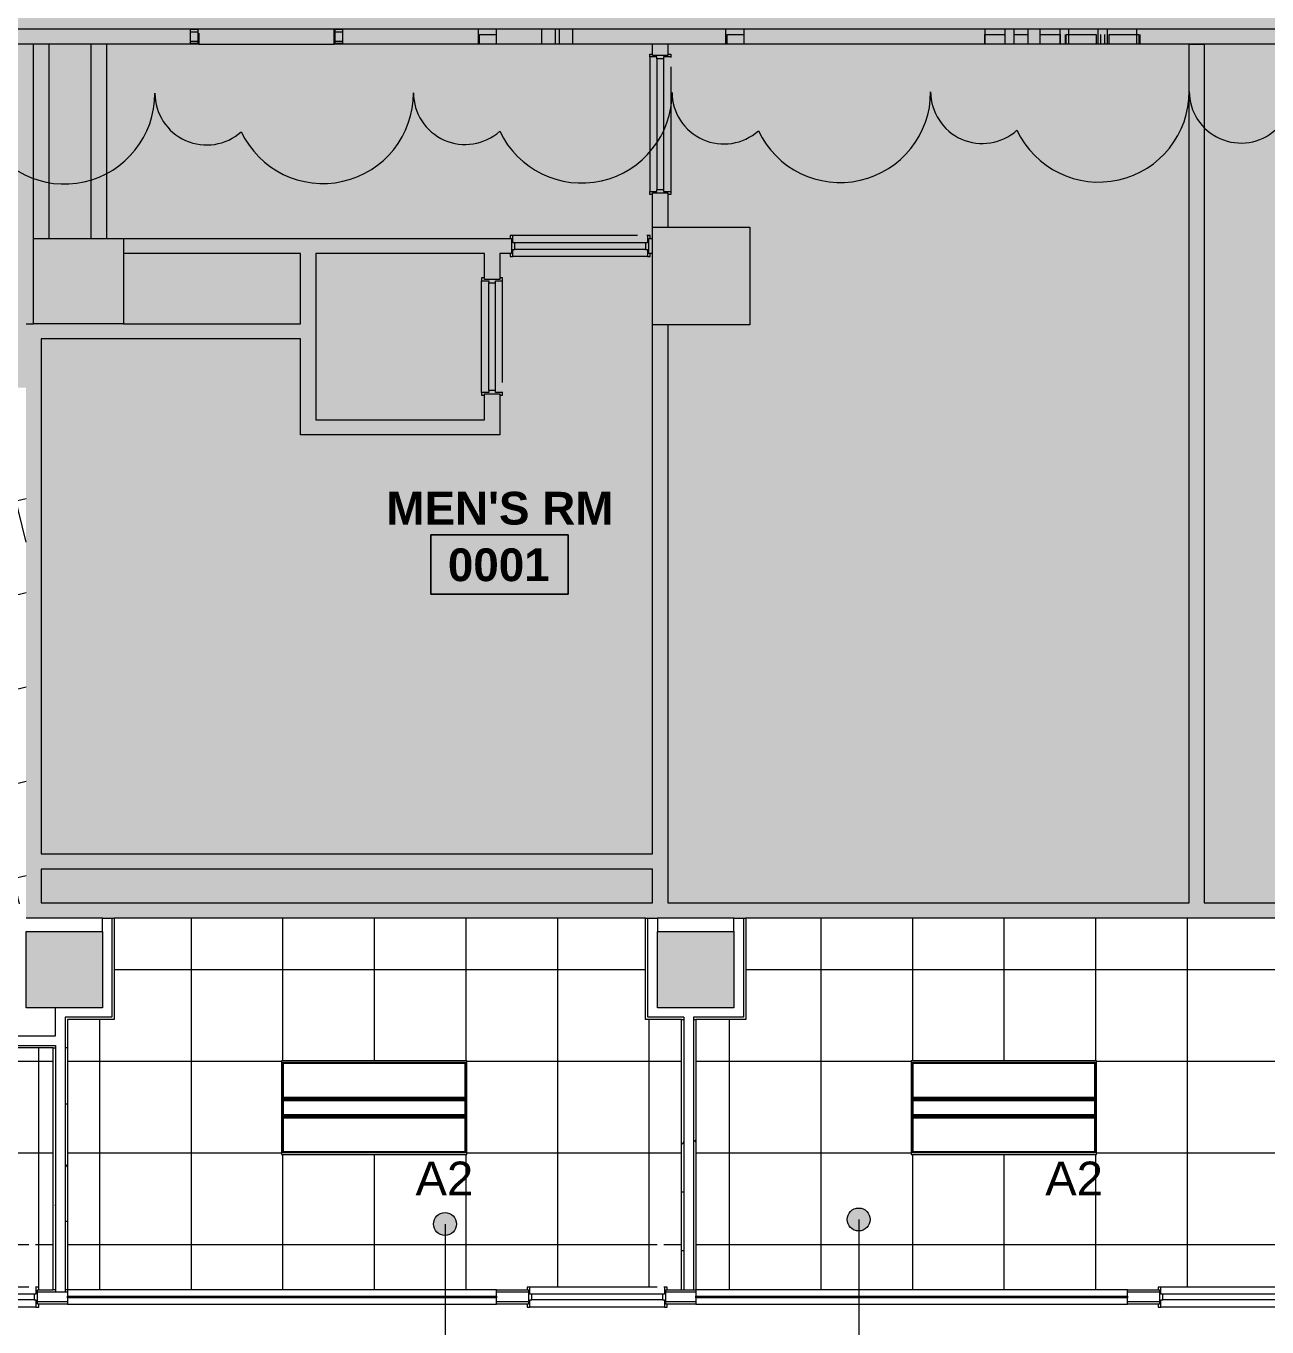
# Model space of a CAD drawing. Header units: inches. Extents: x 4387 to 7158, y 1246 to 2590.
# Drawn here: x 5289 to 5614.2, y 1508.3 to 1849.2 of the extents above; entities that cross this region are included whole.
import ezdxf

# ---------------------------------------------------------------- set-up
doc = ezdxf.new("R2010")
doc.units = ezdxf.units.IN
doc.header["$MEASUREMENT"] = 0
for name, color, linetype, lineweight in [('A-AREA-IDEN', 2, 'Continuous', 9), ('A-CLNG', 13, 'Continuous', 13), ('A-CLNG-PATT', 13, 'Continuous', 13), ('A-DETL', 90, 'Continuous', 9), ('A-DETL-GENF', 92, 'Continuous', 9), ('A-DOOR', 31, 'Continuous', 13), ('A-GLAZ-CURT', 52, 'Continuous', 13), ('A-WALL', 113, 'Continuous', 13), ('A-WALL-PATT', 111, 'Continuous', 13), ('E-LITE-EQPM', 33, 'Continuous', 9), ('E-LITE-EQPM-IDEN', 33, 'Continuous', 9), ('G-ANNO-REVC', 71, 'Continuous', 9), ('I-WALL', 2, 'Continuous', 13), ('S-COLS', 52, 'Continuous', 13)]:
    doc.layers.add(name, color=color, linetype=linetype, lineweight=lineweight)
doc.styles.add('Arial', font='arial.ttf', dxfattribs={"height": 8.851796})
doc.styles.add('Swis721 Lt BT_B', font='', dxfattribs={"height": 8.583975})
doc.styles.get('Swis721 Lt BT_B').set_extended_font_data('Swis721 Lt BT', bold=True)
pattern_1 = [(0, (0, 0), (30.72, 7.68), [1.267, -21.773, 1.267, -21.773, -122.88]), (0, (0, 0), (30.72, 7.68), [-46.08, 1.267, -44.813, 1.267, -21.773, -53.76]), (0, (0, 0), (30.72, 7.68), [-115.2, 1.267, -14.093, 1.267, -37.133]), (120, (11.52, 3.84), (-22.011075, 22.7643), [1.267, -21.773, 1.267, -21.773, -122.88]), (120, (11.52, 3.84), (-22.011075, 22.7643), [-46.08, 1.267, -44.813, 1.267, -21.773, -53.76]), (120, (11.52, 3.84), (-22.011075, 22.7643), [-115.2, 1.267, -14.093, 1.267, -37.133]), (240, (15.36, 19.2), (-8.708925, -30.4443), [1.267, -21.773, 1.267, -21.773, -122.88]), (240, (15.36, 19.2), (-8.708925, -30.4443), [-46.08, 1.267, -44.813, 1.267, -21.773, -53.76]), (240, (15.36, 19.2), (-8.708925, -30.4443), [-115.2, 1.267, -14.093, 1.267, -37.133])]

# ---------------------------------------------------------------- blocks, each defined once
blk = doc.blocks.new('Single Flush_No Glass - 3_-0_x8_-0_-V3-10TH FLOOR RCP')
at = {"layer": 'A-DOOR'}
h = blk.add_hatch(color=10, dxfattribs=at)
h.paths.add_polyline_path([(-13.63, -2.66), (-13.63, -0.79), (-13.13, -0.79), (-13.13, 0.96), (-13.63, 0.96), (-13.63, 2.84), (-14.38, 2.84), (-14.38, 2.09), (-14.01, 2.09), (-14.01, -1.91), (-14.38, -1.91), (-14.38, -2.66), (-14.01, -2.66)], flags=0)
h.paths.add_polyline_path([(22.37, -2.66), (22.37, -1.91), (21.99, -1.91), (21.99, 2.09), (22.37, 2.09), (22.37, 2.84), (21.62, 2.84), (21.62, 0.96), (21.12, 0.96), (21.12, -0.79), (21.62, -0.79), (21.62, -2.66), (22.24, -2.66)], flags=0)
at = {"layer": 'A-DOOR', "color": 8, "lineweight": 20}
for p, q in [((-13.63, 2.84), (-14.38, 2.84)), ((-14.38, 2.84), (-14.38, 2.09)), ((-13.63, 0.96), (-13.63, 2.84)), ((-13.13, 0.96), (-13.63, 0.96)), ((-13.13, -0.79), (-13.13, 0.96)), ((21.12, 0.96), (21.12, -0.79)), ((21.62, 0.96), (21.12, 0.96)), ((21.62, 2.84), (21.62, 0.96)), ((22.37, 2.84), (21.62, 2.84)), ((22.37, 2.09), (22.37, 2.84)), ((-14.38, -1.91), (-14.38, -2.66)), ((-14.38, -2.66), (-13.63, -2.66)), ((-13.63, -0.79), (-13.13, -0.79)), ((-13.63, -2.66), (-13.63, -0.79)), ((21.12, -0.79), (21.62, -0.79)), ((21.62, -0.79), (21.62, -2.66)), ((21.62, -2.66), (22.37, -2.66)), ((22.37, -2.66), (22.37, -1.91))]:
    blk.add_line(p, q, dxfattribs=at)
at = {"layer": 'A-DOOR', "color": 55}
for p, q in [((19.02, 2.84), (-13.63, 2.84)), ((21.12, 0.96), (-13.13, 0.96)), ((21.62, 2.84), (21.49, 2.84)), ((21.62, -2.66), (-13.63, -2.66)), ((21.12, -0.79), (-13.13, -0.79))]:
    blk.add_line(p, q, dxfattribs=at)
blk = doc.blocks.new('Single Flush_No Glass - 3_-0_x8_-0_-4442648-10TH FLOOR RCP')
at = {"layer": 'A-DOOR'}
h = blk.add_hatch(color=10, dxfattribs=at)
h.paths.add_polyline_path([(-14.38, 2.66), (-14.38, 1.91), (-14.01, 1.91), (-14.01, -2.09), (-14.38, -2.09), (-14.38, -2.84), (-13.63, -2.84), (-13.63, -0.96), (-13.13, -0.96), (-13.13, 0.79), (-13.63, 0.79), (-13.63, 2.66), (-14.01, 2.66)], flags=0)
h.paths.add_polyline_path([(21.12, -0.96), (21.62, -0.96), (21.62, -2.84), (22.37, -2.84), (22.37, -2.09), (21.99, -2.09), (21.99, 1.91), (22.37, 1.91), (22.37, 2.66), (21.62, 2.66), (21.62, 0.79), (21.12, 0.79), (21.12, -0.71)], flags=0)
at = {"layer": 'A-DOOR', "color": 8, "lineweight": 20}
for p, q in [((-14.38, 1.91), (-14.38, 2.66)), ((-14.38, 2.66), (-13.63, 2.66)), ((-13.63, 2.66), (-13.63, 0.79)), ((-13.63, 0.79), (-13.13, 0.79)), ((-13.13, 0.79), (-13.13, -0.96)), ((21.12, -0.96), (21.12, 0.79)), ((21.12, 0.79), (21.62, 0.79)), ((21.62, 0.79), (21.62, 2.66)), ((21.62, 2.66), (22.37, 2.66)), ((22.37, 2.66), (22.37, 1.91)), ((-14.38, -2.84), (-14.38, -2.09)), ((-13.63, -2.84), (-14.38, -2.84)), ((-13.13, -0.96), (-13.63, -0.96)), ((-13.63, -0.96), (-13.63, -2.84)), ((21.62, -0.96), (21.12, -0.96)), ((21.62, -2.84), (21.62, -0.96)), ((22.37, -2.84), (21.62, -2.84)), ((22.37, -2.09), (22.37, -2.84))]:
    blk.add_line(p, q, dxfattribs=at)
at = {"layer": 'A-DOOR', "color": 55}
for p, q in [((21.62, 2.66), (-13.63, 2.66)), ((21.12, 0.79), (-13.13, 0.79)), ((19.02, -2.84), (-13.63, -2.84)), ((21.12, -0.96), (-13.13, -0.96)), ((21.62, -2.84), (21.49, -2.84))]:
    blk.add_line(p, q, dxfattribs=at)
blk = doc.blocks.new('Single Flush_No Glass - 2_-6_x8_-0_-4442653-10TH FLOOR RCP')
at = {"layer": 'A-DOOR'}
h = blk.add_hatch(color=10, dxfattribs=at)
h.paths.add_polyline_path([(19.37, -2.66), (19.37, -1.91), (18.99, -1.91), (18.99, 2.09), (19.37, 2.09), (19.37, 2.84), (18.62, 2.84), (18.62, 0.96), (18.12, 0.96), (18.12, -0.79), (18.62, -0.79), (18.62, -2.66), (19.24, -2.66)], flags=0)
h.paths.add_polyline_path([(-10.13, 0.71), (-10.13, 0.96), (-10.63, 0.96), (-10.63, 2.84), (-11.38, 2.84), (-11.38, 2.09), (-11.01, 2.09), (-11.01, -1.91), (-11.38, -1.91), (-11.38, -2.66), (-10.63, -2.66), (-10.63, -0.79), (-10.13, -0.79)], flags=0)
at = {"layer": 'A-DOOR', "color": 8, "lineweight": 20}
for p, q in [((-10.63, 2.84), (-11.38, 2.84)), ((-11.38, 2.84), (-11.38, 2.09)), ((-10.63, 0.96), (-10.63, 2.84)), ((-10.13, 0.96), (-10.63, 0.96)), ((-10.13, -0.79), (-10.13, 0.96)), ((18.12, 0.96), (18.12, -0.79)), ((18.62, 0.96), (18.12, 0.96)), ((18.62, 2.84), (18.62, 0.96)), ((19.37, 2.84), (18.62, 2.84)), ((19.37, 2.09), (19.37, 2.84)), ((-11.38, -1.91), (-11.38, -2.66)), ((-11.38, -2.66), (-10.63, -2.66)), ((-10.63, -0.79), (-10.13, -0.79)), ((-10.63, -2.66), (-10.63, -0.79)), ((18.12, -0.79), (18.62, -0.79)), ((18.62, -0.79), (18.62, -2.66)), ((18.62, -2.66), (19.37, -2.66)), ((19.37, -2.66), (19.37, -1.91))]:
    blk.add_line(p, q, dxfattribs=at)
at = {"layer": 'A-DOOR', "color": 55}
for p, q in [((16.02, 2.84), (-10.63, 2.84)), ((18.12, 0.96), (-10.13, 0.96)), ((18.62, 2.84), (18.49, 2.84)), ((18.62, -2.66), (-10.63, -2.66)), ((18.12, -0.79), (-10.13, -0.79))]:
    blk.add_line(p, q, dxfattribs=at)
blk = doc.blocks.new('Concrete-Rectangular-Column - 25 137_256 x 25 85_256-4406942-10TH FLOOR RCP')
at = {"layer": 'S-COLS'}
blk.add_hatch(color=10, dxfattribs=at).paths.add_polyline_path([(-12.77, -12.8), (12.77, -12.8), (12.77, 12.8), (-12.77, 12.8), (-12.77, -3.48)], flags=0)
at = {"layer": 'S-COLS', "color": 8, "lineweight": 20}
for p, q in [((-12.77, 12.8), (12.77, 12.8)), ((-12.77, -12.8), (-12.77, 12.8)), ((12.77, 12.8), (12.77, -12.8)), ((12.77, -12.8), (-12.77, -12.8))]:
    blk.add_line(p, q, dxfattribs=at)
blk = doc.blocks.new('Concrete-Rectangular-Column - 22 45_128 x 23 157_256-4407304-10TH FLOOR RCP')
at = {"layer": 'S-COLS'}
blk.add_hatch(color=10, dxfattribs=at).paths.add_polyline_path([(11.18, 11.81), (-11.18, 11.81), (-11.18, -11.81), (11.18, -11.81), (11.18, 2.7)], flags=0)
at = {"layer": 'S-COLS', "color": 8, "lineweight": 20}
for p, q in [((-11.18, 11.81), (11.18, 11.81)), ((-11.18, -11.81), (-11.18, 11.81)), ((11.18, 11.81), (11.18, -11.81)), ((11.18, -11.81), (-11.18, -11.81))]:
    blk.add_line(p, q, dxfattribs=at)
blk = doc.blocks.new('Concrete-Rectangular-Column - 20 X 20-4423668-10TH FLOOR RCP')
at = {"layer": 'S-COLS'}
blk.add_hatch(color=10, dxfattribs=at).paths.add_polyline_path([(-10, -10), (10, -10), (10, 10), (-10, 10)], flags=0)
at = {"layer": 'S-COLS', "color": 8, "lineweight": 20}
for p, q in [((-10, 10), (10, 10)), ((-10, -10), (-10, 10)), ((10, 10), (10, -10)), ((10, -10), (-10, -10))]:
    blk.add_line(p, q, dxfattribs=at)
blk = doc.blocks.new('Single Flush_No Glass - 3_-0_x8_-0_-V36-10TH FLOOR RCP')
at = {"layer": 'A-DOOR', "lineweight": 9}
for p, q in [((-13.63, 2.71), (-14.38, 2.71)), ((-14.38, 2.71), (-14.38, 1.96)), ((19.74, 2.71), (-13.63, 2.71)), ((-13.63, 0.84), (-13.63, 2.71)), ((-13.13, 0.84), (-13.63, 0.84)), ((21.12, 0.84), (-13.13, 0.84)), ((-13.13, -0.66), (-13.13, 0.84)), ((21.12, 0.84), (21.12, -0.66)), ((21.62, 0.84), (21.12, 0.84)), ((21.62, 2.71), (21.49, 2.71)), ((21.62, 2.71), (21.62, 0.84)), ((22.37, 2.71), (21.62, 2.71)), ((22.37, 1.96), (22.37, 2.71)), ((-14.38, -1.79), (-14.38, -2.54)), ((-14.38, -2.54), (-13.63, -2.54)), ((-13.63, -0.66), (-13.13, -0.66)), ((-13.63, -2.54), (-13.63, -0.66)), ((21.62, -2.54), (-13.63, -2.54)), ((21.12, -0.66), (-13.13, -0.66)), ((21.12, -0.66), (21.62, -0.66)), ((21.62, -0.66), (21.62, -2.54)), ((21.62, -2.54), (22.37, -2.54)), ((22.37, -2.54), (22.37, -1.79))]:
    blk.add_line(p, q, dxfattribs=at)
blk = doc.blocks.new('L-Recessed-Axis-Plano - A2 - 2 X 4-4924524-10TH FLOOR RCP')
at = {"layer": 'E-LITE-EQPM'}
for p, q in [((23.91, 11.87), (-23.91, 11.87)), ((-23.91, 11.87), (-23.91, -11.88)), ((-23.87, -11.56), (-23.87, 11.56)), ((-23.87, 11.56), (23.88, 11.56)), ((23.88, 11.56), (23.88, -11.56)), ((23.91, -11.88), (23.91, 11.87)), ((-23.87, 2.74), (23.88, 2.74)), ((23.88, 2.51), (-23.87, 2.51)), ((-23.87, 2.3), (23.88, 2.3)), ((-23.87, 2.2), (23.88, 2.2)), ((-23.87, 1.83), (23.88, 1.83)), ((-23.87, -1.83), (23.88, -1.83)), ((-23.87, -2.2), (23.88, -2.2)), ((-23.87, -2.3), (23.88, -2.3)), ((-23.87, -2.51), (23.88, -2.51)), ((-23.87, -2.74), (23.88, -2.74)), ((-23.91, -11.88), (23.91, -11.88)), ((23.88, -11.56), (-23.87, -11.56))]:
    blk.add_line(p, q, dxfattribs=at)
blk = doc.blocks.new('System Panel - Glazed-6331639-10TH FLOOR RCP')
at = {"layer": 'A-GLAZ-CURT'}
for p, q in [((-56.21875, -0.25), (-56.21875, 0.25)), ((-56.21875, 0.25), (56.21875, 0.25)), ((56.21875, 0.25), (56.21875, -0.25)), ((56.21875, -0.25), (-56.21875, -0.25))]:
    blk.add_line(p, q, dxfattribs=at)
blk = doc.blocks.new('System Panel - Glazed-6332338-10TH FLOOR RCP')
at = {"layer": 'A-GLAZ-CURT'}
for p, q in [((-56.57, -0.25), (-56.57, 0.25)), ((-56.57, 0.25), (56.57, 0.25)), ((56.57, 0.25), (56.57, -0.25)), ((56.57, -0.25), (-56.57, -0.25))]:
    blk.add_line(p, q, dxfattribs=at)
blk = doc.blocks.new('OTJ_ Room Tag - Room Name _ Number-360227-10TH FLOOR RCP')
at = {"layer": 'A-AREA-IDEN'}
for p, q in [((-0.1881, -0.1636), (-0.1881, -0.0018)), ((-0.1881, -0.0018), (0.1869, -0.0018)), ((0.1869, -0.0018), (-0.1881, -0.0018)), ((-0.1881, -0.0018), (-0.1881, -0.1636)), ((0.1869, -0.0018), (0.1869, -0.1636)), ((0.1869, -0.1636), (0.1869, -0.0018)), ((0.1869, -0.1636), (-0.1881, -0.1636)), ((-0.1881, -0.1636), (0.1869, -0.1636))]:
    blk.add_line(p, q, dxfattribs=at)
blk = doc.blocks.new('Family - ___-6307642-10TH FLOOR RCP')
at = {"layer": 'G-ANNO-REVC'}
for centre, radius, start, end in [((5299.02, 1831.49), 23.72, 205.3168, 0.108), ((5336.3, 1831.56), 13.56, 180.108, 311.9183), ((5366.79, 1831.62), 23.72, 205.3168, 0.108), ((5404.07, 1831.69), 13.56, 180.108, 311.9183), ((5434.57, 1831.75), 23.72, 205.3168, 0.108), ((5471.85, 1831.82), 13.56, 180.108, 311.9183), ((5502.34, 1831.88), 23.72, 205.3168, 0.108), ((5539.62, 1831.95), 13.56, 180.108, 311.9183), ((5570.12, 1832), 23.72, 205.3168, 0.108), ((5607.4, 1832.07), 13.56, 180.108, 311.9183)]:
    blk.add_arc(centre, radius, start, end, dxfattribs=at)

msp = doc.modelspace()

# ---------------------------------------------------------------- hatches: boundary and pattern name
at = {"layer": 'A-AREA-IDEN'}
h = msp.add_hatch(color=256, dxfattribs=at)
edge = h.paths.add_edge_path(flags=0)
edge.add_arc((5398.78, 1535.26), 3, 0, 360)
h = msp.add_hatch(color=256, dxfattribs=at)
edge = h.paths.add_edge_path(flags=0)
edge.add_arc((5507.21, 1536.45), 3, 0, 360)
at = {"layer": 'A-CLNG-PATT'}
h = msp.add_hatch(dxfattribs=at)
h.set_pattern_fill('FP_36', color=256, style=0, pattern_type=2)
h.set_pattern_definition([(13.652, (5204.37, 1655.454), (5.6646, -23.322), []), (283.652, (5204.37, 1655.454), (-23.322, -5.6646), [])])
h.paths.add_polyline_path([(5106.74, 1592.99), (5140.83, 1592.99), (5140.83, 1619.19), (5288.97, 1619.19), (5288.97, 1741.85), (5079.45, 1690.96), (5081.47, 1682.65), (5116.15, 1691.07), (5116.56, 1689.37), (5081.88, 1680.95), (5097.93, 1614.87), (5132.61, 1623.29), (5133.03, 1621.59), (5098.35, 1613.17), (5103.25, 1592.99)], flags=0)
h.paths.add_polyline_path([(5134.14, 1638.23), (5128.34, 1662.1), (5175.59, 1673.58), (5181.39, 1649.71), (5134.39, 1638.3)], flags=0)
h.paths.add_polyline_path([(5227.43, 1660.89), (5221.63, 1684.76), (5268.88, 1696.24), (5274.68, 1672.37), (5227.68, 1660.96)], flags=0)
h = msp.add_hatch(dxfattribs=at)
h.set_pattern_fill('FP_15', color=256, style=0, pattern_type=2)
h.set_pattern_definition([(0, (5220.333, 1577.908), (0, -24), []), (270, (5220.333, 1577.908), (-24, -1e-15), [])])
h.paths.add_polyline_path([(5248.33, 1518), (5255.58, 1518), (5255.58, 1518.75), (5289.71, 1518.75), (5289.71, 1553.75), (5291.46, 1553.75), (5291.46, 1518.75), (5292.33, 1518.75), (5292.33, 1518), (5296.08, 1518), (5296.08, 1581.44), (5265.34, 1581.44), (5265.34, 1593.5), (5265.27, 1593.5), (5265.27, 1615.44), (5144.58, 1615.44), (5144.58, 1518), (5236.46, 1518)], flags=0)
h.paths.add_polyline_path([(5195.93, 1553.5), (5195.93, 1578.06), (5244.55, 1578.06), (5244.55, 1553.5), (5236.46, 1553.5)], flags=0)
h = msp.add_hatch(dxfattribs=at)
h.set_pattern_fill('FP_14', color=256, style=0, pattern_type=2)
h.set_pattern_definition([(0, (5380.3, 1553.908), (0, -24), []), (270, (5380.3, 1553.908), (-24, -1e-15), [])])
h.paths.add_polyline_path([(5299.83, 1518), (5420.27, 1518), (5420.27, 1518.75), (5454.39, 1518.75), (5454.39, 1553.75), (5456.14, 1553.75), (5456.14, 1518.75), (5457.02, 1518.75), (5457.02, 1518), (5460.77, 1518), (5460.77, 1588.81), (5451.34, 1588.81), (5451.34, 1615.44), (5312.09, 1615.44), (5312.09, 1588.81), (5299.83, 1588.81), (5299.83, 1545.48)], flags=0)
h.paths.add_polyline_path([(5355.89, 1553.5), (5355.89, 1578.06), (5404.52, 1578.06), (5404.52, 1553.5), (5374.42, 1553.5)], flags=0)
h = msp.add_hatch(dxfattribs=at)
h.set_pattern_fill('FP_16', color=256, style=0, pattern_type=2)
h.set_pattern_definition([(0, (5545.337, 1577.908), (0, -24), []), (270, (5545.337, 1577.908), (-24, -1e-15), [])])
h.paths.add_polyline_path([(5464.52, 1518), (5585.65, 1518), (5585.65, 1518.75), (5619.78, 1518.75), (5619.78, 1553.75), (5621.53, 1553.75), (5621.53, 1518.75), (5622.4, 1518.75), (5622.4, 1518), (5626.15, 1518), (5626.15, 1588.81), (5616.34, 1588.81), (5616.34, 1615.44), (5477.59, 1615.44), (5477.59, 1588.81), (5464.52, 1588.81), (5464.52, 1545.48)], flags=0)
h.paths.add_polyline_path([(5569.56, 1553.5), (5520.93, 1553.5), (5520.93, 1578.06), (5569.56, 1578.06)], flags=0)
at = {"layer": 'A-DETL-GENF'}
h = msp.add_hatch(dxfattribs=at)
h.set_pattern_fill('FP_13', style=0, pattern_type=2)
h.set_pattern_definition(pattern_1)
h.paths.add_polyline_path([(5140.83, 1514.25), (5140.83, 1562.74), (5082.38, 1562.74), (5074.69, 1588.88), (5098.67, 1595.93), (5057.41, 1765.81), (5035.33, 1765.81), (5035.33, 1796.06), (5250.97, 1848.44), (5771, 1848.44), (5771, 1952.43), (4996, 1845.34), (5093.38, 1514.25), (5106.74, 1514.25)], flags=0)
h.paths.add_polyline_path([(5051.84, 1813.68), (5051.06, 1813.78), (5050.34, 1814.08), (5049.72, 1814.56), (5049.24, 1815.18), (5048.94, 1815.9), (5048.84, 1816.68), (5048.94, 1817.45), (5049.24, 1818.18), (5049.72, 1818.8), (5050.34, 1819.28), (5051.06, 1819.57), (5051.84, 1819.68), (5052.61, 1819.57), (5053.34, 1819.28), (5053.96, 1818.8), (5054.44, 1818.18), (5054.73, 1817.45), (5054.84, 1816.68), (5054.73, 1815.9), (5054.44, 1815.18), (5053.96, 1814.56), (5053.34, 1814.08), (5052.61, 1813.78)], flags=0)
h.paths.add_polyline_path([(5110.14, 1827.84), (5109.37, 1827.94), (5108.64, 1828.24), (5108.02, 1828.72), (5107.54, 1829.34), (5107.24, 1830.06), (5107.14, 1830.84), (5107.24, 1831.62), (5107.54, 1832.34), (5108.03, 1832.97), (5108.64, 1833.44), (5109.37, 1833.74), (5110.22, 1833.83), (5111.03, 1833.69), (5111.64, 1833.44), (5112.26, 1832.96), (5112.74, 1832.34), (5113.04, 1831.62), (5113.14, 1830.84), (5113.04, 1830.06), (5112.74, 1829.34), (5112.26, 1828.72), (5111.64, 1828.24), (5110.92, 1827.94)], flags=0)
h.paths.add_polyline_path([(5168.45, 1842), (5167.67, 1842.1), (5166.95, 1842.4), (5166.33, 1842.88), (5165.85, 1843.5), (5165.55, 1844.22), (5165.45, 1845), (5165.55, 1845.78), (5165.85, 1846.5), (5166.33, 1847.12), (5166.95, 1847.6), (5167.67, 1847.9), (5168.45, 1848), (5169.22, 1847.9), (5169.95, 1847.6), (5170.57, 1847.12), (5171.04, 1846.5), (5171.34, 1845.78), (5171.45, 1845), (5171.34, 1844.22), (5171.04, 1843.5), (5170.57, 1842.88), (5169.95, 1842.4), (5169.22, 1842.1)], flags=0)
h.paths.add_polyline_path([(5226.75, 1856.16), (5225.98, 1856.26), (5225.25, 1856.56), (5224.63, 1857.04), (5224.15, 1857.66), (5223.85, 1858.39), (5223.75, 1859.16), (5223.85, 1859.94), (5224.15, 1860.66), (5224.63, 1861.28), (5225.25, 1861.76), (5225.98, 1862.06), (5226.75, 1862.16), (5227.53, 1862.06), (5228.25, 1861.76), (5228.87, 1861.28), (5229.35, 1860.66), (5229.65, 1859.94), (5229.75, 1859.16), (5229.65, 1858.39), (5229.35, 1857.66), (5228.87, 1857.04), (5228.25, 1856.56), (5227.53, 1856.26)], flags=0)
h.paths.add_polyline_path([(5748.12, 1871.44), (5747.34, 1871.54), (5746.62, 1871.84), (5746, 1872.32), (5745.52, 1872.94), (5745.22, 1873.66), (5745.12, 1874.44), (5745.22, 1875.22), (5745.52, 1875.94), (5746, 1876.56), (5746.62, 1877.04), (5747.34, 1877.34), (5748.12, 1877.44), (5748.9, 1877.34), (5749.62, 1877.04), (5750.24, 1876.56), (5750.72, 1875.94), (5751.02, 1875.22), (5751.12, 1874.44), (5751.02, 1873.66), (5750.72, 1872.94), (5750.24, 1872.32), (5749.62, 1871.84), (5748.9, 1871.54)], flags=0)
h.paths.add_polyline_path([(5676.12, 1871.44), (5675.34, 1871.54), (5674.62, 1871.84), (5674, 1872.32), (5673.52, 1872.94), (5673.22, 1873.66), (5673.12, 1874.44), (5673.22, 1875.22), (5673.52, 1875.94), (5674, 1876.56), (5674.62, 1877.04), (5675.34, 1877.34), (5676.23, 1877.43), (5676.9, 1877.34), (5677.62, 1877.04), (5678.24, 1876.56), (5678.72, 1875.94), (5679.02, 1875.22), (5679.12, 1874.44), (5679.02, 1873.66), (5678.72, 1872.94), (5678.24, 1872.32), (5677.62, 1871.84), (5676.9, 1871.54), (5676.23, 1871.45)], flags=0)
h.paths.add_polyline_path([(5604.12, 1871.44), (5603.34, 1871.54), (5602.62, 1871.84), (5602, 1872.32), (5601.52, 1872.94), (5601.22, 1873.66), (5601.12, 1874.44), (5601.22, 1875.22), (5601.52, 1875.94), (5602, 1876.56), (5602.62, 1877.04), (5603.34, 1877.34), (5604.12, 1877.44), (5604.9, 1877.34), (5605.62, 1877.04), (5606.24, 1876.56), (5606.74, 1875.89), (5607.02, 1875.22), (5607.12, 1874.44), (5607.02, 1873.66), (5606.72, 1872.94), (5606.24, 1872.32), (5605.62, 1871.84), (5604.9, 1871.54)], flags=0)
h.paths.add_polyline_path([(5532.12, 1871.44), (5531.34, 1871.54), (5530.62, 1871.84), (5530, 1872.32), (5529.52, 1872.94), (5529.2, 1873.81), (5529.12, 1874.44), (5529.22, 1875.22), (5529.52, 1875.94), (5530, 1876.56), (5530.62, 1877.04), (5531.34, 1877.34), (5532.12, 1877.44), (5532.9, 1877.34), (5533.62, 1877.04), (5534.24, 1876.56), (5534.72, 1875.94), (5535.02, 1875.22), (5535.11, 1874.35), (5535.02, 1873.66), (5534.67, 1872.88), (5534.24, 1872.32), (5533.62, 1871.84), (5532.9, 1871.54)], flags=0)
h.paths.add_polyline_path([(5460.12, 1871.44), (5459.34, 1871.54), (5458.62, 1871.84), (5458, 1872.32), (5457.52, 1872.94), (5457.22, 1873.66), (5457.12, 1874.44), (5457.22, 1875.22), (5457.52, 1875.94), (5458, 1876.56), (5458.62, 1877.04), (5459.34, 1877.34), (5460.12, 1877.44), (5460.9, 1877.34), (5461.62, 1877.04), (5462.24, 1876.56), (5462.72, 1875.94), (5463.02, 1875.22), (5463.12, 1874.44), (5463.02, 1873.66), (5462.72, 1872.94), (5462.24, 1872.32), (5461.62, 1871.84), (5460.9, 1871.54), (5460.65, 1871.51)], flags=0)
h.paths.add_polyline_path([(5388.12, 1871.44), (5387.34, 1871.54), (5386.62, 1871.84), (5386, 1872.32), (5385.52, 1872.94), (5385.22, 1873.66), (5385.12, 1874.44), (5385.25, 1875.29), (5385.52, 1875.94), (5386, 1876.56), (5386.62, 1877.04), (5387.34, 1877.34), (5388.12, 1877.44), (5388.9, 1877.34), (5389.62, 1877.04), (5390.24, 1876.56), (5390.72, 1875.94), (5391.02, 1875.22), (5391.12, 1874.44), (5391.02, 1873.66), (5390.72, 1872.94), (5390.24, 1872.32), (5389.62, 1871.84), (5388.9, 1871.54)], flags=0)
h.paths.add_polyline_path([(5316.12, 1871.44), (5315.34, 1871.54), (5314.62, 1871.84), (5314, 1872.32), (5313.52, 1872.94), (5313.22, 1873.66), (5313.12, 1874.44), (5313.22, 1875.22), (5313.52, 1875.94), (5314.06, 1876.61), (5314.62, 1877.04), (5315.34, 1877.34), (5316.12, 1877.44), (5316.9, 1877.34), (5317.62, 1877.04), (5318.24, 1876.56), (5318.72, 1875.94), (5319.02, 1875.22), (5319.12, 1874.44), (5319.02, 1873.66), (5318.72, 1872.94), (5318.24, 1872.32), (5317.62, 1871.84), (5316.9, 1871.54)], flags=0)
h.paths.add_polyline_path([(5748.12, 1919.44), (5747.34, 1919.54), (5746.62, 1919.84), (5746, 1920.32), (5745.51, 1920.97), (5745.21, 1921.75), (5745.12, 1922.44), (5745.22, 1923.22), (5745.52, 1923.94), (5746, 1924.56), (5746.62, 1925.04), (5747.34, 1925.34), (5748.12, 1925.44), (5748.9, 1925.34), (5749.62, 1925.04), (5750.24, 1924.56), (5750.72, 1923.94), (5751.02, 1923.22), (5751.12, 1922.44), (5751.02, 1921.66), (5750.72, 1920.94), (5750.24, 1920.32), (5749.62, 1919.84), (5748.9, 1919.54)], flags=0)
h.paths.add_polyline_path([(5676.12, 1919.44), (5675.34, 1919.54), (5674.62, 1919.84), (5674, 1920.32), (5673.51, 1920.97), (5673.22, 1921.66), (5673.12, 1922.44), (5673.22, 1923.22), (5673.52, 1923.94), (5674, 1924.56), (5674.62, 1925.04), (5675.34, 1925.34), (5676.23, 1925.43), (5676.9, 1925.34), (5677.62, 1925.04), (5678.24, 1924.56), (5678.72, 1923.94), (5679.02, 1923.22), (5679.12, 1922.44), (5679.02, 1921.66), (5678.72, 1920.94), (5678.24, 1920.32), (5677.62, 1919.84), (5676.9, 1919.54), (5676.23, 1919.45)], flags=0)
h = msp.add_hatch(color=9, dxfattribs=at)
h.paths.add_polyline_path([(5664.85, 1619.44), (5811.23, 1619.44), (5811.23, 1628.28), (5664.85, 1628.28)], flags=0)
h.paths.add_polyline_path([(5660.85, 1844.44), (5668.71, 1844.93), (5668.71, 1844.44), (5664.85, 1844.44), (5664.85, 1793.53), (5666.89, 1793.53), (5666.89, 1794.28), (5667.64, 1794.28), (5667.64, 1792.4), (5668.14, 1792.4), (5668.14, 1790.65), (5667.64, 1790.65), (5667.64, 1788.78), (5666.89, 1788.78), (5666.89, 1789.53), (5664.85, 1789.53), (5664.85, 1632.28), (5811.23, 1632.28), (5811.23, 1765.61), (5709.68, 1765.61), (5709.68, 1736.53), (5705.68, 1736.53), (5705.68, 1789.53), (5703.64, 1789.53), (5703.64, 1788.78), (5702.89, 1788.78), (5702.89, 1790.65), (5702.39, 1790.65), (5702.39, 1792.4), (5702.89, 1792.4), (5702.89, 1794.28), (5703.64, 1794.28), (5703.64, 1793.53), (5761.23, 1793.53), (5761.23, 1798.15), (5760.48, 1798.15), (5760.48, 1798.9), (5762.35, 1798.9), (5762.35, 1799.4), (5764.1, 1799.4), (5764.1, 1798.9), (5765.98, 1798.9), (5765.98, 1798.15), (5765.23, 1798.15), (5765.23, 1793.53), (5808.77, 1793.53), (5808.77, 1769.61), (5808.95, 1769.61), (5808.95, 1793.53), (5815.45, 1793.53), (5815.45, 1769.61), (5819.23, 1769.61), (5819.23, 1720.44), (5874.23, 1720.44), (5874.23, 1841.94), (5765.23, 1841.94), (5765.23, 1834.9), (5765.98, 1834.9), (5765.98, 1834.15), (5764.1, 1834.15), (5764.1, 1833.65), (5762.35, 1833.65), (5762.35, 1834.15), (5760.48, 1834.15), (5760.48, 1834.9), (5761.23, 1834.9), (5761.23, 1844.44), (5762.73, 1844.44), (5762.4, 1844.77), (5771.08, 1845.94), (5878.23, 1845.94), (5878.23, 1848.44), (5580.07, 1848.44), (5650.36, 1844.96)], flags=0)
h.paths.add_polyline_path([(5660.85, 1619.44), (5660.85, 1844.44), (5559.98, 1844.44), (5559.98, 1848.44), (5540.3, 1848.44), (5540.29, 1844.44), (5457.19, 1844.44), (5457.19, 1841.81), (5457.94, 1841.81), (5457.94, 1841.06), (5456.07, 1841.06), (5456.07, 1840.56), (5454.32, 1840.56), (5454.32, 1841.06), (5452.44, 1841.06), (5452.44, 1841.81), (5453.19, 1841.81), (5453.19, 1844.44), (5432.32, 1844.44), (5432.32, 1848.44), (5412.27, 1848.44), (5412.27, 1848.27), (5413.78, 1848.29), (5424.07, 1847.29), (5424.07, 1844.44), (5412.27, 1844.61), (5412.24, 1844.44), (5407.44, 1844.44), (5407.44, 1844.68), (5371.97, 1845.19), (5371.97, 1847.69), (5407.44, 1848.2), (5407.44, 1848.44), (5251.97, 1848.44), (5254.97, 1844.44), (5254.97, 1758.44), (5288.97, 1758.44), (5288.97, 1771.17), (5290.93, 1771.17), (5290.93, 1844.44), (5294.93, 1844.44), (5294.93, 1793.53), (5306.02, 1793.53), (5306.02, 1844.44), (5310.02, 1844.44), (5310.02, 1793.53), (5415.82, 1793.53), (5415.82, 1794.28), (5416.57, 1794.28), (5416.57, 1792.4), (5417.07, 1792.4), (5417.07, 1790.65), (5416.57, 1790.65), (5416.57, 1788.78), (5415.82, 1788.78), (5415.82, 1789.53), (5413.12, 1789.53), (5413.12, 1783.15), (5413.87, 1783.15), (5413.87, 1782.4), (5411.99, 1782.4), (5411.99, 1781.9), (5410.24, 1781.9), (5410.24, 1782.4), (5408.37, 1782.4), (5408.37, 1783.15), (5409.12, 1783.15), (5409.12, 1789.53), (5364.89, 1789.53), (5364.89, 1746.02), (5409.12, 1746.02), (5409.12, 1752.4), (5408.37, 1752.4), (5408.37, 1753.15), (5410.24, 1753.15), (5410.24, 1753.65), (5411.99, 1753.65), (5411.99, 1753.15), (5413.87, 1753.15), (5413.87, 1752.4), (5413.12, 1752.4), (5413.12, 1742.02), (5360.89, 1742.02), (5360.89, 1767.17), (5292.97, 1767.17), (5292.97, 1632.28), (5453.19, 1632.28), (5453.17, 1789.53), (5452.57, 1789.53), (5452.57, 1788.78), (5451.82, 1788.78), (5451.82, 1790.65), (5451.32, 1790.65), (5451.32, 1792.4), (5451.82, 1792.4), (5451.82, 1794.28), (5452.57, 1794.28), (5452.57, 1793.53), (5453.17, 1793.53), (5453.17, 1805.06), (5452.44, 1805.06), (5452.44, 1805.81), (5454.32, 1805.81), (5454.32, 1806.31), (5456.07, 1806.31), (5456.07, 1805.81), (5457.94, 1805.81), (5457.94, 1805.06), (5457.19, 1805.06), (5457.19, 1796.44), (5478.71, 1796.44), (5478.71, 1770.84), (5457.19, 1770.84), (5457.19, 1619.44), (5593.78, 1619.44), (5593.78, 1844.39), (5597.78, 1844.39), (5597.78, 1619.44), (5642.59, 1619.44)], flags=0)
h.paths.add_polyline_path([(5453.19, 1619.44), (5453.19, 1628.28), (5292.97, 1628.28), (5292.97, 1619.44), (5451.97, 1619.44)], flags=0)
h.paths.add_polyline_path([(5719.34, 1769.61), (5785.84, 1769.61), (5785.84, 1789.53), (5709.68, 1789.53), (5709.68, 1769.61)], flags=0)
h.paths.add_polyline_path([(5314.55, 1771.17), (5360.89, 1771.17), (5360.89, 1789.53), (5314.55, 1789.53), (5314.55, 1780.16)], flags=0)
h.paths.add_polyline_path([(5290.93, 1844.44), (5278.87, 1845.65), (5329.55, 1848.2), (5305.44, 1845.85)], flags=0)
at = {"layer": 'A-WALL-PATT', "lineweight": 9}
h = msp.add_hatch(color=7, dxfattribs=at)
h.paths.add_polyline_path([(5254.97, 1844.44), (5251.97, 1848.44), (5250.97, 1848.44), (5250.97, 1844.44), (5253.7, 1844.44)], flags=0)
h.paths.add_polyline_path([(5290.93, 1844.44), (5329.55, 1848.2), (5278.87, 1845.65)], flags=0)
h = msp.add_hatch(color=7, dxfattribs=at)
h.paths.add_polyline_path([(5660.85, 1844.44), (5668.71, 1844.44), (5668.71, 1844.93), (5663.75, 1844.62)], flags=0)
h.paths.add_polyline_path([(5564.13, 1844.44), (5660.85, 1844.44), (5580.07, 1848.44), (5559.98, 1848.44), (5559.98, 1844.44)], flags=0)
h.paths.add_polyline_path([(5540.3, 1844.44), (5540.3, 1848.44), (5432.32, 1848.44), (5432.32, 1844.44), (5538.26, 1844.44)], flags=0)
h.paths.add_polyline_path([(5407.44, 1844.44), (5412.27, 1844.47), (5412.27, 1844.61), (5424.07, 1844.44), (5424.07, 1847.29), (5413.78, 1848.29), (5412.27, 1848.27), (5412.27, 1848.44), (5407.44, 1848.4), (5407.44, 1848.2), (5371.97, 1847.69), (5371.97, 1845.19), (5407.44, 1844.68), (5407.44, 1844.48)], flags=0)
for points in [[(5294.93, 1793.53), (5294.93, 1844.44), (5290.93, 1844.44), (5290.93, 1793.53)], [(5306.02, 1793.53), (5310.02, 1793.53), (5310.02, 1844.44), (5306.02, 1844.44), (5306.02, 1827.1)], [(5593.78, 1619.44), (5597.78, 1619.44), (5597.78, 1844.39), (5593.78, 1844.39), (5593.78, 1780.16)], [(5360.89, 1742.02), (5364.89, 1742.02), (5364.89, 1789.53), (5360.89, 1789.53), (5360.89, 1746.02)], [(5288.97, 1767.17), (5360.89, 1767.17), (5360.89, 1771.17), (5288.97, 1771.17)], [(5288.97, 1615.44), (5292.97, 1615.44), (5292.97, 1767.17), (5288.97, 1767.17), (5288.97, 1616.06)], [(5288.97, 1754.44), (5288.97, 1758.44), (5254.97, 1758.44), (5254.97, 1754.44), (5270.95, 1754.44)], [(5412.63, 1742.02), (5413.12, 1742.02), (5413.12, 1746.02), (5364.89, 1746.02), (5364.89, 1742.02)], [(5355.89, 1628.28), (5453.19, 1628.28), (5453.19, 1632.28), (5292.97, 1632.28), (5292.97, 1628.28), (5312.09, 1628.28)], [(5451.34, 1615.44), (5815.23, 1615.44), (5815.23, 1619.44), (5292.97, 1619.44), (5292.97, 1615.44), (5443.41, 1615.44)]]:
    msp.add_hatch(color=7, dxfattribs=at).paths.add_polyline_path(points, flags=0)
h = msp.add_hatch(color=7, dxfattribs=at)
h.paths.add_polyline_path([(5454.47, 1619.44), (5457.19, 1619.44), (5457.19, 1770.84), (5453.19, 1770.84), (5453.19, 1619.44)], flags=0)
h.paths.add_polyline_path([(5453.19, 1796.44), (5457.19, 1796.44), (5457.19, 1805.44), (5453.19, 1805.44)], flags=0)
h.paths.add_polyline_path([(5457.19, 1841.44), (5457.19, 1844.44), (5453.19, 1844.44), (5453.19, 1841.44), (5456.7, 1841.44)], flags=0)
h = msp.add_hatch(color=7, dxfattribs=at)
h.paths.add_polyline_path([(5409.12, 1789.53), (5416.19, 1789.53), (5416.19, 1793.53), (5314.55, 1793.52), (5314.55, 1789.53), (5374.42, 1789.53)], flags=0)
h.paths.add_polyline_path([(5453.17, 1789.53), (5453.17, 1793.53), (5452.19, 1793.53), (5452.19, 1789.53), (5452.44, 1789.53)], flags=0)
h = msp.add_hatch(color=7, dxfattribs=at)
h.paths.add_polyline_path([(5413.12, 1746.02), (5413.12, 1752.77), (5409.12, 1752.77), (5409.12, 1746.02), (5412.63, 1746.02)], flags=0)
h.paths.add_polyline_path([(5413.12, 1782.77), (5413.12, 1789.53), (5409.12, 1789.53), (5409.12, 1782.77)], flags=0)
h = msp.add_hatch(dxfattribs=at)
h.set_pattern_fill('FP_13', color=256, style=0, pattern_type=2)
h.set_pattern_definition(pattern_1)
h.paths.add_polyline_path([(5461.39, 1518), (5461.39, 1588.81), (5460.77, 1588.81), (5460.77, 1518)], flags=0)
h = msp.add_hatch(dxfattribs=at)
h.set_pattern_fill('FP_13', color=256, style=0, pattern_type=2)
h.set_pattern_definition(pattern_1)
h.paths.add_polyline_path([(5464.52, 1518), (5464.52, 1588.81), (5463.89, 1588.81), (5463.89, 1518)], flags=0)
h = msp.add_hatch(dxfattribs=at)
h.set_pattern_fill('FP_13', color=256, style=0, pattern_type=2)
h.set_pattern_definition(pattern_1)
h.paths.add_polyline_path([(5296.08, 1518), (5296.71, 1518), (5296.71, 1581.44), (5296.08, 1581.44), (5296.08, 1518.43)], flags=0)
h = msp.add_hatch(dxfattribs=at)
h.set_pattern_fill('FP_13', color=256, style=0, pattern_type=2)
h.set_pattern_definition(pattern_1)
h.paths.add_polyline_path([(5299.83, 1518), (5299.83, 1581.44), (5299.21, 1581.44), (5299.21, 1518)], flags=0)

# ---------------------------------------------------------------- linework, layer by layer
at = {"layer": 'A-AREA-IDEN'}
for p, q in [((5398.78, 1535.26), (5398.85, 1289.42)), ((5507.21, 1536.45), (5507.28, 1290.6))]:
    msp.add_line(p, q, dxfattribs=at)
for centre in [(5398.78, 1535.26), (5507.21, 1536.45)]:
    msp.add_circle(centre, 3, dxfattribs=at)
at = {"layer": 'A-CLNG'}
for p, q in [((5404.52, 1578.06), (5355.89, 1578.06)), ((5355.89, 1578.06), (5355.89, 1553.5)), ((5404.52, 1553.5), (5404.52, 1578.06)), ((5569.56, 1578.06), (5520.93, 1578.06)), ((5520.93, 1578.06), (5520.93, 1553.5)), ((5569.56, 1553.5), (5569.56, 1578.06)), ((5355.89, 1553.5), (5404.52, 1553.5)), ((5520.93, 1553.5), (5569.56, 1553.5))]:
    msp.add_line(p, q, dxfattribs=at)
at = {"layer": 'A-DETL'}
msp.add_line((5250.97, 1848.44), (5771, 1848.44), dxfattribs=at)
at = {"layer": 'A-WALL', "color": 8, "lineweight": 20}
for p, q in [((5331.97, 1848.44), (5331.97, 1848.31)), ((5371.97, 1848.31), (5371.97, 1848.44)), ((5424.07, 1848.44), (5424.07, 1844.44)), ((5427.71, 1844.44), (5427.71, 1848.44)), ((5428.68, 1848.44), (5428.68, 1844.44)), ((5432.32, 1844.44), (5432.32, 1848.44)), ((5540.3, 1848.44), (5540.3, 1844.44)), ((5545.6, 1844.44), (5545.6, 1848.44)), ((5547.9, 1848.44), (5547.9, 1844.44)), ((5551.65, 1844.44), (5551.65, 1848.44)), ((5554.69, 1848.44), (5554.69, 1844.44)), ((5559.98, 1844.44), (5559.98, 1848.44)), ((5290.93, 1844.44), (5254.97, 1844.44)), ((5290.93, 1793.53), (5290.93, 1844.44)), ((5306.02, 1844.44), (5294.93, 1844.44)), ((5294.93, 1844.44), (5294.93, 1793.53)), ((5306.02, 1793.53), (5306.02, 1844.44)), ((5331.97, 1844.44), (5310.02, 1844.44)), ((5310.02, 1844.44), (5310.02, 1793.53)), ((5331.97, 1844.56), (5331.97, 1844.44)), ((5371.97, 1844.44), (5371.97, 1844.56)), ((5424.07, 1844.44), (5371.97, 1844.44)), ((5428.68, 1844.44), (5427.71, 1844.44)), ((5540.3, 1844.44), (5432.32, 1844.44)), ((5453.19, 1841.44), (5453.19, 1844.44)), ((5457.19, 1844.44), (5457.19, 1841.44)), ((5547.9, 1844.44), (5545.6, 1844.44)), ((5554.69, 1844.44), (5551.65, 1844.44)), ((5668.71, 1844.44), (5559.98, 1844.44)), ((5593.78, 1619.44), (5593.78, 1844.39)), ((5593.78, 1844.39), (5597.78, 1844.39)), ((5597.78, 1844.39), (5597.78, 1619.44)), ((5457.19, 1841.44), (5453.19, 1841.44)), ((5453.19, 1796.44), (5453.19, 1805.44)), ((5453.19, 1805.44), (5457.19, 1805.44)), ((5457.19, 1805.44), (5457.19, 1796.44)), ((5314.55, 1793.53), (5416.19, 1793.53)), ((5416.19, 1793.53), (5416.19, 1789.53)), ((5452.19, 1789.53), (5452.19, 1793.53)), ((5452.19, 1793.53), (5453.17, 1793.53)), ((5360.89, 1789.53), (5314.55, 1789.53)), ((5360.89, 1771.17), (5360.89, 1789.53)), ((5409.12, 1789.53), (5364.89, 1789.53)), ((5364.89, 1789.53), (5364.89, 1746.02)), ((5409.12, 1782.77), (5409.12, 1789.53)), ((5416.19, 1789.53), (5413.12, 1789.53)), ((5413.12, 1789.53), (5413.12, 1782.77)), ((5453.17, 1789.53), (5452.19, 1789.53)), ((5413.12, 1782.77), (5409.12, 1782.77)), ((5288.97, 1771.17), (5290.93, 1771.17)), ((5314.55, 1771.17), (5360.89, 1771.17)), ((5453.19, 1632.28), (5453.19, 1770.84)), ((5457.19, 1770.84), (5457.19, 1619.44)), ((5360.89, 1767.17), (5292.97, 1767.17)), ((5292.97, 1767.17), (5292.97, 1632.28)), ((5360.89, 1742.02), (5360.89, 1767.17)), ((5409.12, 1746.02), (5409.12, 1752.77)), ((5409.12, 1752.77), (5413.12, 1752.77)), ((5413.12, 1752.77), (5413.12, 1742.02)), ((5364.89, 1746.02), (5409.12, 1746.02)), ((5413.12, 1742.02), (5360.89, 1742.02)), ((5292.97, 1632.28), (5453.19, 1632.28)), ((5292.97, 1628.28), (5292.97, 1619.44)), ((5453.19, 1628.28), (5292.97, 1628.28)), ((5453.19, 1619.44), (5453.19, 1628.28)), ((5292.97, 1619.44), (5453.19, 1619.44)), ((5457.19, 1619.44), (5593.78, 1619.44)), ((5597.78, 1619.44), (5660.85, 1619.44)), ((5308.97, 1615.44), (5288.97, 1615.44)), ((5451.34, 1615.44), (5312.09, 1615.44)), ((5474.47, 1615.44), (5454.47, 1615.44)), ((5616.34, 1615.44), (5477.59, 1615.44))]:
    msp.add_line(p, q, dxfattribs=at)
at = {"layer": 'A-WALL', "color": 55}
for p, q in [((5331.97, 1848.31), (5331.97, 1844.56)), ((5371.97, 1844.56), (5371.97, 1848.31))]:
    msp.add_line(p, q, dxfattribs=at)
at = {"layer": 'A-WALL'}
for p, q in [((5331.97, 1847.69), (5333.97, 1847.69)), ((5369.72, 1844.44), (5369.72, 1848.44)), ((5369.97, 1847.69), (5371.97, 1847.69)), ((5407.44, 1848.44), (5407.44, 1844.44)), ((5412.27, 1844.44), (5412.27, 1848.44)), ((5472.33, 1848.44), (5472.33, 1844.44)), ((5477.16, 1844.44), (5477.16, 1848.44)), ((5562.18, 1848.44), (5562.18, 1844.44)), ((5569.96, 1844.44), (5569.96, 1848.44)), ((5572.29, 1848.44), (5572.29, 1844.44)), ((5580.07, 1844.44), (5580.07, 1848.44)), ((5334.22, 1844.44), (5290.93, 1844.44)), ((5331.97, 1845.19), (5333.97, 1845.19)), ((5334.22, 1847.31), (5334.22, 1844.44)), ((5371.97, 1844.44), (5369.72, 1844.44)), ((5369.97, 1845.19), (5371.97, 1845.19)), ((5407.81, 1844.44), (5407.81, 1846.94)), ((5407.81, 1846.94), (5412.17, 1846.94)), ((5412.17, 1846.94), (5412.17, 1844.44)), ((5432.32, 1844.44), (5424.07, 1844.44)), ((5472.7, 1844.44), (5472.7, 1846.94)), ((5472.7, 1846.94), (5477.06, 1846.94)), ((5477.06, 1846.94), (5477.06, 1844.44)), ((5540.3, 1846.94), (5545.6, 1846.94)), ((5545.6, 1844.44), (5540.3, 1844.44)), ((5547.9, 1846.94), (5551.65, 1846.94)), ((5551.65, 1844.44), (5547.9, 1844.44)), ((5551.65, 1844.44), (5551.65, 1844.44)), ((5554.69, 1846.94), (5559.98, 1846.94)), ((5559.98, 1844.44), (5554.69, 1844.44)), ((5561.59, 1844.44), (5561.59, 1846.94)), ((5561.59, 1846.94), (5569.42, 1846.94)), ((5569.42, 1846.94), (5569.42, 1844.44)), ((5572.82, 1844.44), (5572.82, 1846.94)), ((5572.82, 1846.94), (5580.66, 1846.94)), ((5580.66, 1846.94), (5580.66, 1844.44)), ((5308.97, 1615.44), (5312.09, 1615.44)), ((5311.47, 1615.44), (5311.47, 1589.44)), ((5451.34, 1615.44), (5454.47, 1615.44)), ((5451.97, 1589.44), (5451.97, 1615.44)), ((5474.47, 1615.44), (5477.59, 1615.44)), ((5476.97, 1615.44), (5476.97, 1589.44)), ((5311.47, 1589.44), (5299.21, 1589.44)), ((5299.21, 1589.44), (5299.21, 1517.38)), ((5461.39, 1589.44), (5451.97, 1589.44)), ((5460.77, 1588.81), (5461.39, 1588.81)), ((5461.39, 1589.44), (5461.39, 1518)), ((5476.97, 1589.44), (5463.89, 1589.44)), ((5463.89, 1589.44), (5463.89, 1518)), ((5463.89, 1588.81), (5464.52, 1588.81)), ((5265.97, 1582.06), (5296.71, 1582.06)), ((5296.71, 1582.06), (5296.71, 1517.38)), ((5296.08, 1581.44), (5296.71, 1581.44)), ((5299.83, 1581.44), (5299.21, 1581.44)), ((5299.83, 1517.38), (5291.96, 1517.38)), ((5296.71, 1518), (5296.08, 1518)), ((5299.83, 1518), (5299.21, 1518)), ((5420.64, 1517.38), (5412.27, 1517.38)), ((5464.52, 1517.38), (5456.64, 1517.38)), ((5586.03, 1517.38), (5577.65, 1517.38)), ((5299.83, 1514.88), (5291.96, 1514.88)), ((5420.64, 1514.88), (5412.27, 1514.88)), ((5464.52, 1514.88), (5456.64, 1514.88)), ((5586.03, 1514.88), (5577.65, 1514.88))]:
    msp.add_line(p, q, dxfattribs=at)
at = {"layer": 'A-WALL', "lineweight": 9}
for p, q in [((5334.22, 1844.44), (5369.72, 1844.44)), ((5540.29, 1844.44), (5540.29, 1846.94)), ((5559.99, 1846.94), (5559.99, 1844.44)), ((5561.37, 1844.44), (5561.37, 1846.94)), ((5570.58, 1846.94), (5570.58, 1844.44)), ((5571.67, 1844.44), (5571.67, 1846.94)), ((5580.87, 1846.94), (5580.87, 1844.44))]:
    msp.add_line(p, q, dxfattribs=at)
at = {"layer": 'I-WALL'}
for p, q in [((5331.97, 1848.31), (5333.97, 1848.31)), ((5333.97, 1848.31), (5333.97, 1844.56)), ((5369.97, 1844.56), (5369.97, 1848.31)), ((5369.97, 1848.31), (5371.97, 1848.31)), ((5333.97, 1844.56), (5331.97, 1844.56)), ((5371.97, 1844.56), (5369.97, 1844.56)), ((5308.97, 1611.94), (5308.97, 1615.44)), ((5312.09, 1615.44), (5312.09, 1588.81)), ((5451.34, 1588.81), (5451.34, 1615.44)), ((5454.47, 1615.44), (5454.47, 1611.94)), ((5474.47, 1611.94), (5474.47, 1615.44)), ((5477.59, 1615.44), (5477.59, 1588.81)), ((5296.71, 1584.56), (5296.71, 1591.94)), ((5312.09, 1588.81), (5299.83, 1588.81)), ((5299.83, 1588.81), (5299.83, 1514.25)), ((5460.77, 1588.81), (5451.34, 1588.81)), ((5460.77, 1518), (5460.77, 1588.81)), ((5477.59, 1588.81), (5464.52, 1588.81)), ((5464.52, 1588.81), (5464.52, 1514.25)), ((5268.47, 1584.56), (5296.71, 1584.56)), ((5296.08, 1581.44), (5265.34, 1581.44)), ((5296.08, 1518), (5296.08, 1581.44)), ((5291.96, 1514.25), (5291.96, 1518)), ((5291.96, 1518), (5296.08, 1518)), ((5412.27, 1514.25), (5412.27, 1518)), ((5412.27, 1518), (5420.64, 1518)), ((5420.64, 1518), (5420.64, 1514.25)), ((5456.64, 1514.25), (5456.64, 1518)), ((5456.64, 1518), (5464.52, 1518)), ((5577.65, 1514.25), (5577.65, 1518)), ((5577.65, 1518), (5586.03, 1518)), ((5586.03, 1518), (5586.03, 1514.25)), ((5299.83, 1514.25), (5291.96, 1514.25)), ((5420.64, 1514.25), (5412.27, 1514.25)), ((5464.52, 1514.25), (5456.64, 1514.25)), ((5586.03, 1514.25), (5577.65, 1514.25))]:
    msp.add_line(p, q, dxfattribs=at)
at = {"layer": 'I-WALL', "lineweight": 9}
for p, q in [((5412.27, 1518), (5299.83, 1518)), ((5577.65, 1518), (5464.52, 1518)), ((5299.83, 1514.25), (5412.27, 1514.25)), ((5464.52, 1514.25), (5577.65, 1514.25))]:
    msp.add_line(p, q, dxfattribs=at)

# ---------------------------------------------------------------- block references
at = {"layer": 'A-AREA-IDEN', "xscale": 95.99999999999994, "yscale": 95.99999999999994, "zscale": 95.99999999999994}
msp.add_blockref('OTJ_ Room Tag - Room Name _ Number-360227-10TH FLOOR RCP', (5413.15, 1715.98), dxfattribs=at)
at = {"layer": 'A-DOOR', "color": 55}
for name, p, rotation in [('Single Flush_No Glass - 3_-0_x8_-0_-4442648-10TH FLOOR RCP', (5455.1, 1819.44), 89.99999999999984), ('Single Flush_No Glass - 2_-6_x8_-0_-4442653-10TH FLOOR RCP', (5411.03, 1771.77), 270)]:
    msp.add_blockref(name, p, dxfattribs=dict(at, rotation=rotation))
msp.add_blockref('Single Flush_No Glass - 3_-0_x8_-0_-V3-10TH FLOOR RCP', (5430.2, 1791.44), dxfattribs=at)
at = {"layer": 'A-DOOR'}
for p in [(5269.96, 1516.04), (5434.65, 1516.04), (5600.03, 1516.04)]:
    msp.add_blockref('Single Flush_No Glass - 3_-0_x8_-0_-V36-10TH FLOOR RCP', p, dxfattribs=at)
at = {"layer": 'A-GLAZ-CURT', "lineweight": 9, "rotation": 180}
for name, p in [('System Panel - Glazed-6331639-10TH FLOOR RCP', (5356.05, 1516.13)), ('System Panel - Glazed-6332338-10TH FLOOR RCP', (5521.09, 1516.13))]:
    msp.add_blockref(name, p, dxfattribs=at)
at = {"layer": 'E-LITE-EQPM', "extrusion": (0, 0, -1), "rotation": 180}
for p in [(-5380.21, 1565.78), (-5545.24, 1565.78)]:
    msp.add_blockref('L-Recessed-Axis-Plano - A2 - 2 X 4-4924524-10TH FLOOR RCP', p, dxfattribs=at)
at = {"layer": 'G-ANNO-REVC'}
msp.add_blockref('Family - ___-6307642-10TH FLOOR RCP', (0, 0), dxfattribs=at)
at = {"layer": 'S-COLS', "color": 55, "rotation": 270}
msp.add_blockref('Concrete-Rectangular-Column - 22 45_128 x 23 157_256-4407304-10TH FLOOR RCP', (5302.74, 1782.35), dxfattribs=at)
at = {"layer": 'S-COLS', "color": 55}
for name, p in [('Concrete-Rectangular-Column - 25 137_256 x 25 85_256-4406942-10TH FLOOR RCP', (5465.94, 1783.64)), ('Concrete-Rectangular-Column - 20 X 20-4423668-10TH FLOOR RCP', (5298.97, 1601.94)), ('Concrete-Rectangular-Column - 20 X 20-4423668-10TH FLOOR RCP', (5464.47, 1601.94))]:
    msp.add_blockref(name, p, dxfattribs=at)

# ---------------------------------------------------------------- texts
at = {"layer": 'A-AREA-IDEN', "char_height": 8.584, "attachment_point": 2, "line_spacing_factor": 0.998538, "style": 'Swis721 Lt BT_B'}
for s, insert, width in [("MEN'S RM", (5413.16, 1727.12), 66.204), ('0001', (5412.87, 1712.29), 30.672)]:
    msp.add_mtext(s, dxfattribs=dict(at, insert=insert, width=width))
at = {"layer": 'E-LITE-EQPM-IDEN', "char_height": 8.852, "width": 18.036, "attachment_point": 2, "line_spacing_factor": 0.938532, "style": 'Arial'}
for insert in [(5398.61, 1551.61), (5563.65, 1551.61)]:
    msp.add_mtext('A2', dxfattribs=dict(at, insert=insert))

doc.saveas('drawing.dxf')
